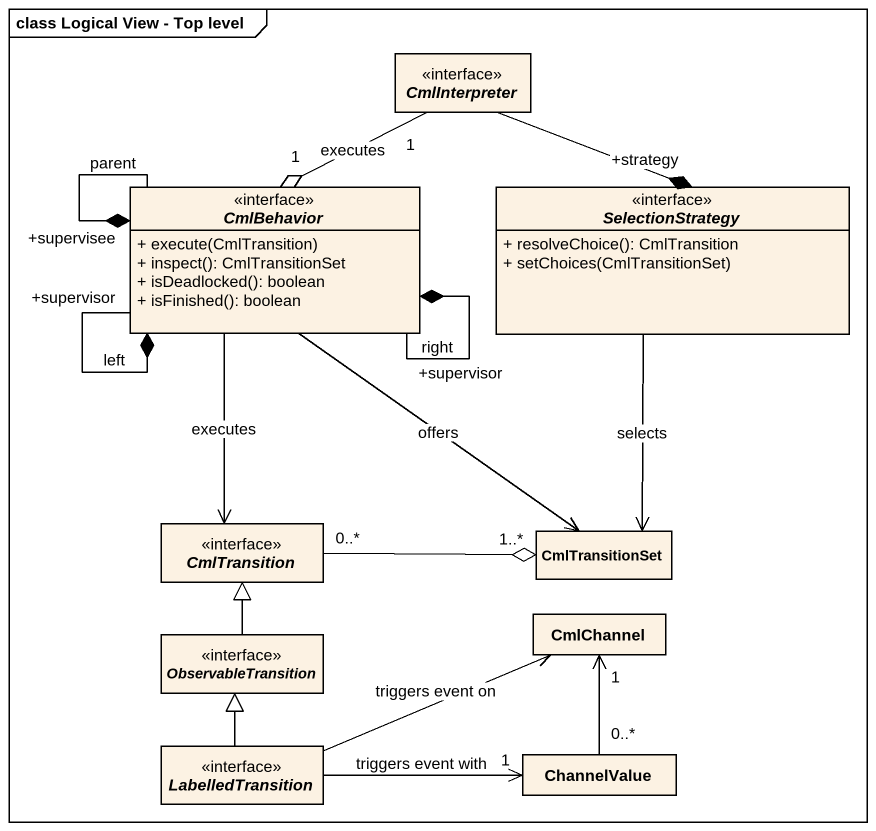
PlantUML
@startuml
mainframe class Logical View - Top level
hide circle
hide empty members
skinparam classAttributeIconSize 0
interface CmlInterpreter
interface CmlBehavior {
  + execute(CmlTransition)
  + inspect(): CmlTransitionSet
  + isDeadlocked(): boolean
  + isFinished(): boolean
}
interface SelectionStrategy {
  + resolveChoice(): CmlTransition
  + setChoices(CmlTransitionSet)
}
interface CmlTransition
class CmlTransitionSet
interface ObservableTransition
class CmlChannel
interface LabelledTransition
class ChannelValue
CmlInterpreter "1" --o "1" CmlBehavior : executes
CmlInterpreter --* "+strategy" SelectionStrategy
CmlBehavior "+supervisor" --* CmlBehavior : right
CmlBehavior "+supervisor" --* CmlBehavior : left
CmlBehavior --* "+supervisee" CmlBehavior : parent
CmlBehavior --> CmlTransition : executes
CmlBehavior --> CmlTransitionSet : offers
SelectionStrategy --> CmlTransitionSet : selects
CmlTransition "0..*" -right-o "1..*" CmlTransitionSet
ObservableTransition -up-|> CmlTransition
LabelledTransition -up-|> ObservableTransition
LabelledTransition -right-> CmlChannel : triggers event on
LabelledTransition -right-> "1" ChannelValue : triggers event with
ChannelValue "0..*" -up-> "1" CmlChannel
@enduml
